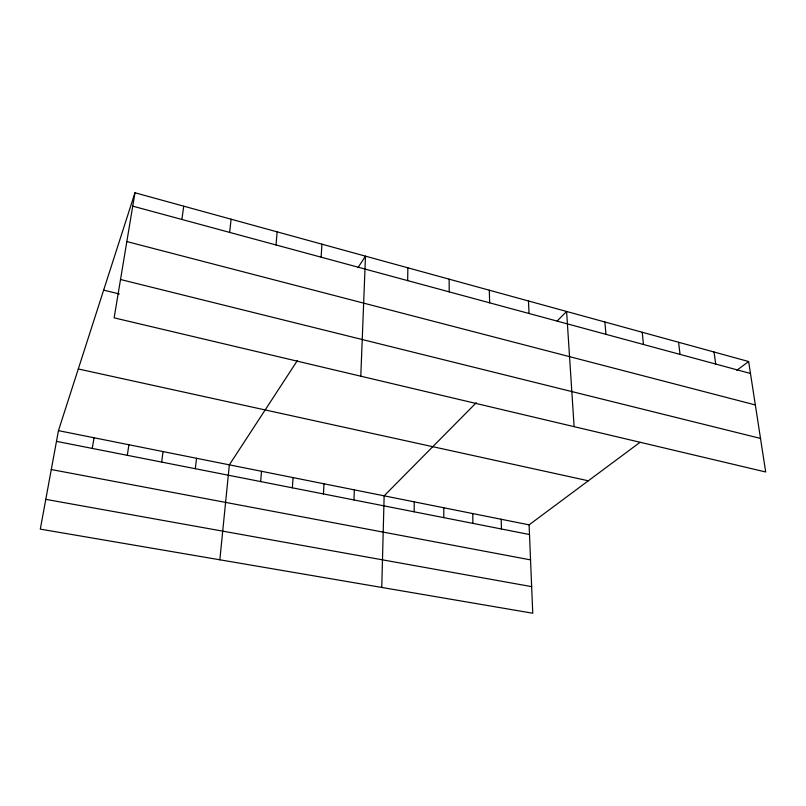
<?xml version="1.0" encoding="UTF-8"?>
<svg xmlns="http://www.w3.org/2000/svg" width="806" height="806" viewBox="0 0 806 806"><rect width="100%" height="100%" fill="white"/><g stroke="black" fill="none" stroke-linecap="round" stroke-linejoin="round"><path stroke-width="1.21" d="M414.133 511.8L414.254 501.856M407.665 280.619L407.876 267.814M381.762 587.453L384.14 495.831L476.306 402.708M360.796 376.19L365.491 256.157L357.975 267.673M353.955 499.952L354.358 489.867M323.458 493.947L324.002 483.791M321.12 257.174L321.937 244.178M292.356 487.821L293.062 477.605M260.65 481.575L261.517 471.288M276.015 244.953L277.153 231.866M219.847 559.797L229.347 464.85L297.474 360.423M229.629 232.39L231.11 219.202M195.324 468.709L196.533 458.282M161.663 462.08L163.054 451.582M181.884 219.454L183.728 206.175M127.318 455.319L128.9 444.741M92.267 448.408L94.04 437.769M134.965 192.765L114.14 317.846L765.7 471.984L748.623 361.521L134.965 192.765L58.455 430.646L40.3 529.129L532.756 613.235L529.099 524.847L639.944 442.383M557.127 321.04L566.598 311.469L574.114 426.656M736.865 370.266L748.623 361.521M45.791 499.357L531.658 586.637M51.282 469.535L530.55 559.888M56.48 441.366L529.502 534.519M58.455 430.646L529.099 524.847M78.293 368.967L588.309 480.789M103.642 290.14L119.338 293.968M120.527 279.511L760.511 438.424M126.844 241.568L755.333 404.944M132.738 206.145L750.467 373.47M714.035 352.01L715.698 364.05M678.571 342.258L680.042 354.398M642.211 332.263L643.47 344.484M604.893 321.997L605.931 334.319M528.464 300.981L529.028 313.494M501.191 519.255L501.463 529.008M489.323 290.21L489.645 302.824M472.759 513.563L472.91 523.376M449.133 279.158L449.204 291.863M443.784 507.77L443.804 517.643"/></g></svg>
